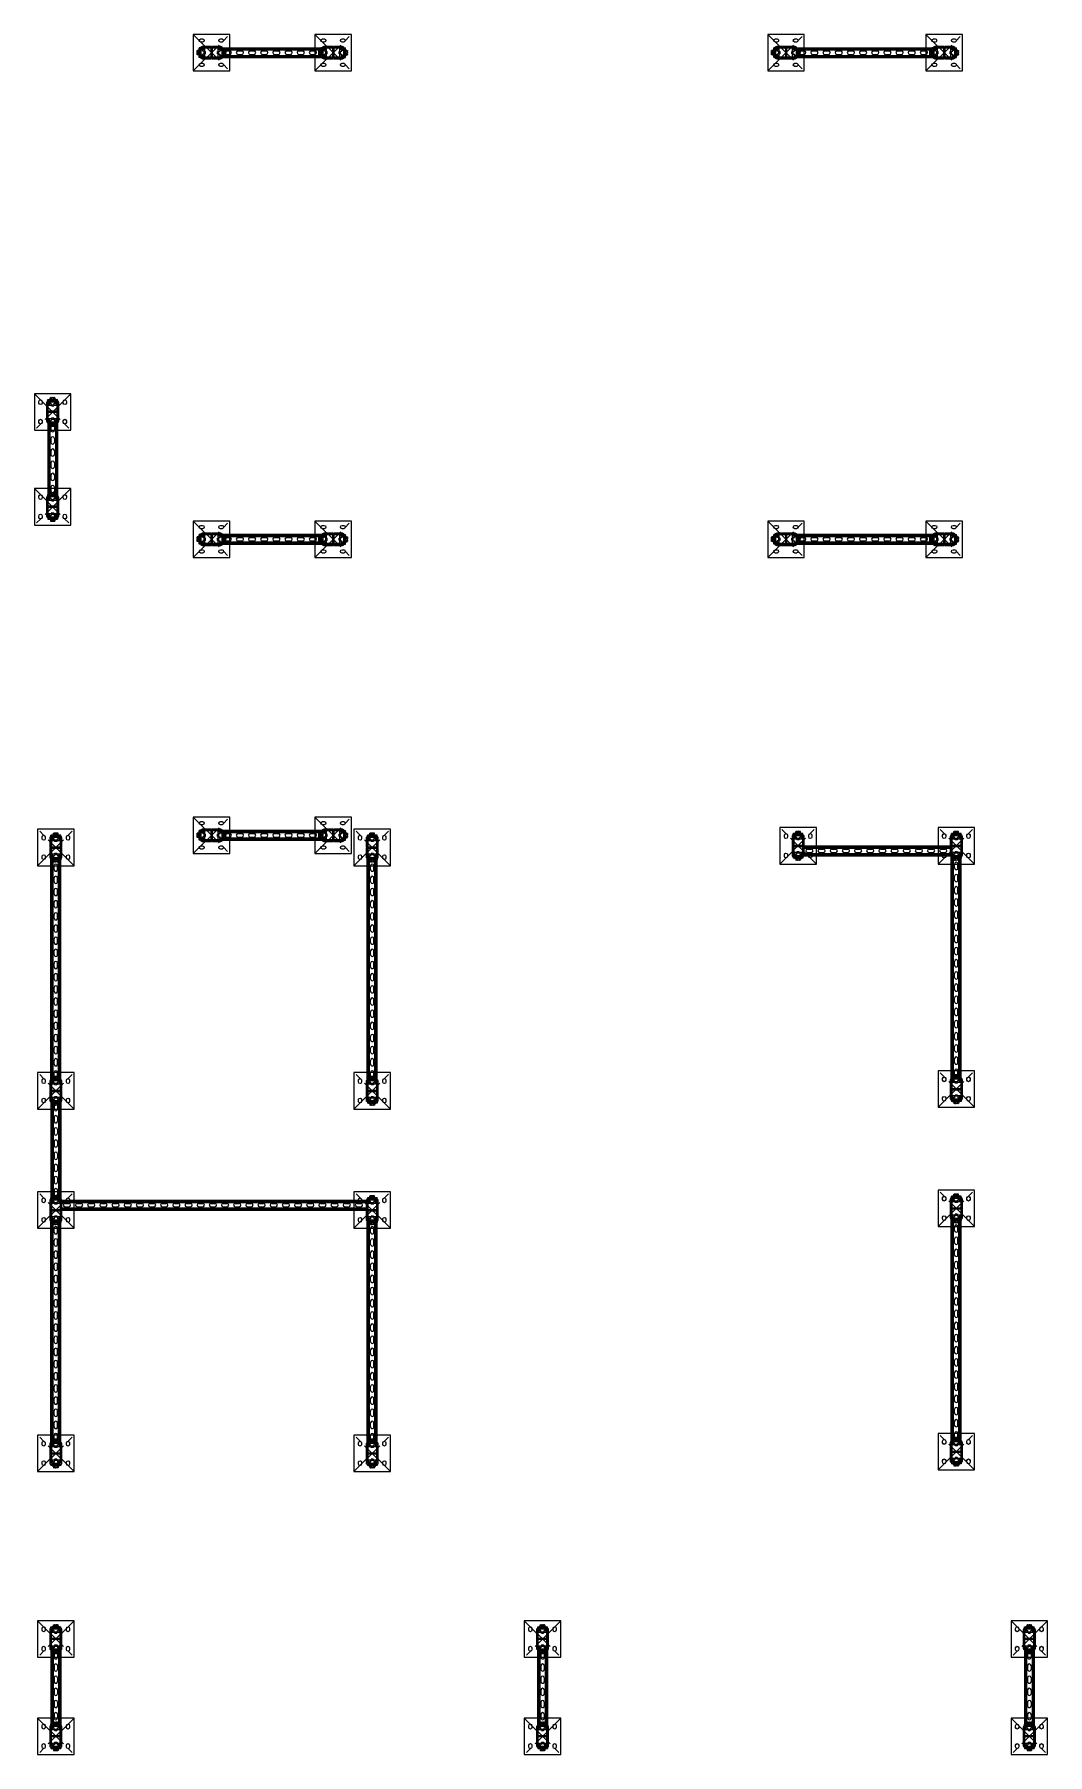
# Model space of a CAD drawing. Header units: millimetres. Extents: x 61566 to 504600, y -69328 to 118800.
# Drawn here: x 391812 to 395975, y 71905 to 78975 of the extents above; entities that cross this region are included whole.
import ezdxf

# ---------------------------------------------------------------- set-up
doc = ezdxf.new("R2010")
doc.units = ezdxf.units.MM
doc.header["$LTSCALE"] = 200
doc.linetypes.add('CENTER2', pattern=[1.125, 0.75, -0.125, 0.125, -0.125])
doc.linetypes.add('phl_thick', pattern=[0])
doc.layers.add('@@P3_P4 환상망 SUPPORT', color=4, linetype='Continuous')

# ---------------------------------------------------------------- blocks, each defined once
blk = doc.blocks.new('A$Cd080613a')
at = {"layer": '@@P3_P4 환상망 SUPPORT', "color": 2, "linetype": 'phl_thick'}
for p, q in [((-20, 4.434), (-18.540497, 4.434)), ((-20, 1.034), (-20, 4.434)), ((-20, 1.034), (-18.540497, 1.034)), ((-18.540497, 4.434), (-11.18034, 4.434)), ((-18.540497, 1.034), (-18.540497, 4.434)), ((-18.540497, 1.034), (-11.18034, 1.034)), ((-13.5, 0), (-13.5, 1.034)), ((-13.5, 0), (-8, 0)), ((-11.18034, 4.434), (-10.999621, 4.526016)), ((-11.18034, 1.034), (-11.18034, 4.434)), ((-11.18034, 1.034), (-8.008727, 1.034)), ((-10.999621, 4.526016), (-10.817799, 4.607405)), ((-10.817799, 4.607405), (-10.635521, 4.678167)), ((-10.635521, 4.678167), (-10.453605, 4.738253)), ((-10.5, -10.466), (-10.5, 0)), ((-10.453605, 4.738253), (-10.273729, 4.787376)), ((-10.309559, 6.434007), (10.309559, 6.434007)), ((-10.273729, 4.787376), (-10.096742, 4.825514)), ((-10.096742, 4.825514), (-9.923378, 4.852767)), ((-9.923378, 4.852767), (-9.754732, 4.869109)), ((-9.754732, 4.869109), (-9.592018, 4.874416)), ((-9.43597, 4.869011), (-9.592018, 4.874416)), ((-9.45, 12.285517), (-8.5, 12.834)), ((-9.45, 12.285517), (-9.425949, 12.285517)), ((-9.45, 6.434), (-9.45, 12.285517)), ((-9.286802, 4.852541), (-9.43597, 4.869011)), ((-9.425949, 12.285517), (-9.225178, 12.382765)), ((-9.425949, 6.434), (-9.425949, 12.285517)), ((-9.14507, 4.825103), (-9.286802, 4.852541)), ((-9.225178, 12.382765), (-9.028632, 12.46982)), ((-9.011345, 4.786714), (-9.14507, 4.825103)), ((-9.028632, 12.46982), (-8.835734, 12.547031)), ((-8.886751, 4.737605), (-9.011345, 4.786714)), ((-8.771402, 4.677806), (-8.886751, 4.737605)), ((-8.835734, 12.547031), (-8.645934, 12.614685)), ((-8.66519, 4.60729), (-8.771402, 4.677806)), ((-8.568009, 4.52603), (-8.66519, 4.60729)), ((-8.645934, 12.614685), (-8.458704, 12.673015)), ((-8.479752, 4.434), (-8.568009, 4.52603)), ((-8.5, 12.834), (8.5, 12.834)), ((-8.383024, 4.342905), (-8.479752, 4.434)), ((-8.479752, 4.434), (8.479752, 4.434)), ((-8.458704, 12.673015), (-8.273532, 12.722205)), ((-8.298335, 4.244727), (-8.383024, 4.342905)), ((-8.225616, 4.140826), (-8.298335, 4.244727)), ((-8.273532, 12.722205), (-8.089918, 12.762387)), ((-8.164452, 4.032743), (-8.225616, 4.140826)), ((-8.114311, 3.921798), (-8.164452, 4.032743)), ((-8.073442, 3.805669), (-8.114311, 3.921798)), ((-8.089918, 12.762387), (-7.907369, 12.793645)), ((-8.041426, 3.683749), (-8.073442, 3.805669)), ((-8.018427, 3.556566), (-8.041426, 3.683749)), ((-8.004602, 3.42465), (-8.018427, 3.556566)), ((-8.006255, 0.977988), (-8.008727, 1.034)), ((-8.004136, 0.924002), (-8.006255, 0.977988)), ((-8.000031, 3.288557), (-8.004602, 3.42465)), ((-8.002394, 0.872075), (-8.004136, 0.924002)), ((-8.001102, 0.822352), (-8.002394, 0.872075)), ((-8.000288, 0.774408), (-8.001102, 0.822352)), ((-8, 0.727727), (-8.000288, 0.774408)), ((-8, -0.157176), (-8, 3.288561)), ((-7.997347, 2.169936), (-8, 2.238707)), ((-7.989459, 2.102767), (-7.997347, 2.169936)), ((-7.976272, 2.037446), (-7.989459, 2.102767)), ((-7.957771, 1.974207), (-7.976272, 2.037446)), ((-7.934047, 1.913249), (-7.957771, 1.974207)), ((-7.905217, 1.854768), (-7.934047, 1.913249)), ((-7.907369, 12.793645), (-7.725397, 12.816016)), ((-7.871396, 1.798956), (-7.905217, 1.854768)), ((-7.832213, 1.745381), (-7.871396, 1.798956)), ((-7.78686, 1.693336), (-7.832213, 1.745381)), ((-7.735268, 1.643293), (-7.78686, 1.693336)), ((-7.677382, 1.595741), (-7.735268, 1.643293)), ((-7.725397, 12.816016), (-7.543511, 12.829488)), ((-7.613221, 1.551128), (-7.677382, 1.595741)), ((-7.54299, 1.509804), (-7.613221, 1.551128)), ((-7.543511, 12.829488), (-7.361216, 12.834)), ((-7.466933, 1.472099), (-7.54299, 1.509804)), ((-7.385253, 1.438355), (-7.466933, 1.472099)), ((-7.298238, 1.408783), (-7.385253, 1.438355)), ((-7.17892, 12.829488), (-7.361216, 12.834)), ((-7.206336, 1.383563), (-7.298238, 1.408783)), ((-7.110023, 1.362871), (-7.206336, 1.383563)), ((-6.997035, 12.816016), (-7.17892, 12.829488)), ((-7.009788, 1.34687), (-7.110023, 1.362871)), ((-6.90625, 1.335597), (-7.009788, 1.34687)), ((-6.815063, 12.793645), (-6.997035, 12.816016)), ((-6.800099, 1.329011), (-6.90625, 1.335597)), ((-6.632514, 12.762387), (-6.815063, 12.793645)), ((-6.691977, 1.327135), (-6.800099, 1.329011)), ((-6.691977, 1.327135), (-6.581325, 1.329907)), ((-6.4489, 12.722205), (-6.632514, 12.762387)), ((-6.581325, 1.329907), (-6.467915, 1.337363)), ((-6.467915, 1.337363), (-6.352408, 1.349526)), ((-6.263728, 12.673015), (-6.4489, 12.722205)), ((-6.352408, 1.349526), (-6.235472, 1.366419)), ((-6.076497, 12.614685), (-6.263728, 12.673015)), ((-6.235472, 1.366419), (-6.117777, 1.387979)), ((-6.117777, 1.387979), (-6, 1.414014)), ((-5.886698, 12.547031), (-6.076497, 12.614685)), ((-6, 1.414014), (-5.30323, 1.57262)), ((-6, -1.216), (-6, 1.414014)), ((-5.6938, 12.46982), (-5.886698, 12.547031)), ((-5.497254, 12.382765), (-5.6938, 12.46982)), ((-5.296482, 12.285517), (-5.497254, 12.382765)), ((-5.30323, 1.57262), (-4.617331, 1.711087)), ((-5.296482, 12.285517), (-4.129467, 12.285517)), ((-5.296482, 6.434), (-5.296482, 12.285517)), ((-4.617331, 1.711087), (-3.940787, 1.829986)), ((-4.129467, 12.285517), (-3.727924, 12.382765)), ((-4.129467, 6.434), (-4.129467, 12.285517)), ((-3.940787, 1.829986), (-3.272149, 1.929801)), ((-3.727924, 12.382765), (-3.334832, 12.46982)), ((-3.334832, 12.46982), (-2.949037, 12.547031)), ((-3.272149, 1.929801), (-2.610019, 2.010935)), ((-2.949037, 12.547031), (-2.569437, 12.614685)), ((-2.610019, 2.010935), (-1.953047, 2.07371)), ((-2.569437, 12.614685), (-2.194977, 12.673015)), ((-2.194977, 12.673015), (-1.824632, 12.722205)), ((-1.953047, 2.07371), (-1.299912, 2.118373)), ((-1.824632, 12.722205), (-1.457404, 12.762387)), ((-1.457404, 12.762387), (-1.092307, 12.793645)), ((-1.299912, 2.118373), (-0.649322, 2.145102)), ((-1.092307, 12.793645), (-0.728363, 12.816016)), ((-0.728363, 12.816016), (-0.364591, 12.829488)), ((-0.649322, 2.145102), (0, 2.154)), ((-0.364591, 12.829488), (0, 12.834)), ((0.364591, 12.829488), (0, 12.834)), ((0.649322, 2.145102), (0, 2.154)), ((0.728363, 12.816016), (0.364591, 12.829488)), ((1.299912, 2.118373), (0.649322, 2.145102)), ((1.092307, 12.793645), (0.728363, 12.816016)), ((1.457404, 12.762387), (1.092307, 12.793645)), ((1.953047, 2.07371), (1.299912, 2.118373)), ((1.824632, 12.722205), (1.457404, 12.762387)), ((2.194977, 12.673015), (1.824632, 12.722205)), ((2.610019, 2.010935), (1.953047, 2.07371)), ((2.569437, 12.614685), (2.194977, 12.673015)), ((2.949037, 12.547031), (2.569437, 12.614685)), ((3.272149, 1.929801), (2.610019, 2.010935)), ((3.334832, 12.46982), (2.949037, 12.547031)), ((3.940787, 1.829986), (3.272149, 1.929801)), ((3.727924, 12.382765), (3.334832, 12.46982)), ((4.129467, 12.285517), (3.727924, 12.382765)), ((4.617331, 1.711087), (3.940787, 1.829986)), ((4.129467, 12.285517), (5.296482, 12.285517)), ((4.129467, 6.434), (4.129467, 12.285517)), ((5.30323, 1.57262), (4.617331, 1.711087)), ((5.296482, 12.285517), (5.517089, 12.391922)), ((5.296482, 6.434), (5.296482, 12.285517)), ((6, 1.414014), (5.30323, 1.57262)), ((5.517089, 12.391922), (5.732653, 12.48604)), ((5.732653, 12.48604), (5.943938, 12.568319)), ((5.943938, 12.568319), (6.151669, 12.639125)), ((6.117777, 1.387979), (6, 1.414014)), ((6, -1.216), (6, 1.414014)), ((6.235472, 1.366419), (6.117777, 1.387979)), ((6.151669, 12.639125), (6.356539, 12.698744)), ((6.352408, 1.349526), (6.235472, 1.366419)), ((6.467915, 1.337363), (6.352408, 1.349526)), ((6.356539, 12.698744), (6.559224, 12.747389)), ((6.581325, 1.329907), (6.467915, 1.337363)), ((6.559224, 12.747389), (6.760381, 12.785202)), ((6.691977, 1.327135), (6.581325, 1.329907)), ((6.691977, 1.327135), (6.800099, 1.329011)), ((6.760381, 12.785202), (6.960663, 12.812253)), ((6.800099, 1.329011), (6.90625, 1.335597)), ((6.90625, 1.335597), (7.009788, 1.34687)), ((6.960663, 12.812253), (7.160721, 12.828542)), ((7.009788, 1.34687), (7.110023, 1.362871)), ((7.110023, 1.362871), (7.206336, 1.383563)), ((7.160721, 12.828542), (7.361216, 12.834)), ((7.206336, 1.383563), (7.298238, 1.408783)), ((7.298238, 1.408783), (7.385253, 1.438355)), ((7.583949, 12.827266), (7.361216, 12.834)), ((7.385253, 1.438355), (7.466933, 1.472099)), ((7.466933, 1.472099), (7.54299, 1.509804)), ((7.54299, 1.509804), (7.613221, 1.551128)), ((7.806234, 12.80717), (7.583949, 12.827266)), ((7.613221, 1.551128), (7.677382, 1.595741)), ((7.677382, 1.595741), (7.735268, 1.643293)), ((7.735268, 1.643293), (7.78686, 1.693336)), ((7.78686, 1.693336), (7.832213, 1.745381)), ((8.028974, 12.773795), (7.806234, 12.80717)), ((7.832213, 1.745381), (7.871395, 1.798957)), ((7.871395, 1.798957), (7.905217, 1.854768)), ((7.905217, 1.854768), (7.934047, 1.913249)), ((7.934047, 1.913249), (7.957771, 1.974207)), ((7.957771, 1.974207), (7.976272, 2.037446)), ((7.976272, 2.037446), (7.989459, 2.102767)), ((7.989459, 2.102767), (7.997347, 2.169936)), ((7.997347, 2.169936), (8, 2.238707)), ((8, 3.288561), (8.004602, 3.42465)), ((8, -0.157176), (8, 3.288561)), ((8, 0.727727), (8.000288, 0.774408)), ((8, 0), (13.5, 0)), ((8.000288, 0.774408), (8.001102, 0.822352)), ((8.001102, 0.822352), (8.002394, 0.872075)), ((8.002394, 0.872075), (8.004128, 0.923982)), ((8.004128, 0.923982), (8.006255, 0.977988)), ((8.004602, 3.42465), (8.018427, 3.556566)), ((8.006255, 0.977988), (8.008727, 1.034)), ((8.008727, 1.034), (20, 1.034)), ((8.018427, 3.556566), (8.041426, 3.683749)), ((8.253062, 12.727113), (8.028974, 12.773795)), ((8.041426, 3.683749), (8.073442, 3.805669)), ((8.073442, 3.805669), (8.114311, 3.921798)), ((8.114311, 3.921798), (8.164452, 4.032743)), ((8.164452, 4.032743), (8.225616, 4.140826)), ((8.225616, 4.140826), (8.298335, 4.244727)), ((8.479397, 12.666988), (8.253062, 12.727113)), ((8.298335, 4.244727), (8.383024, 4.342905)), ((8.383024, 4.342905), (8.4798, 4.433966)), ((8.70889, 12.593179), (8.479397, 12.666988)), ((8.479752, 4.434), (8.567993, 4.526015)), ((9.45, 12.285517), (8.5, 12.834)), ((8.567993, 4.526015), (8.665364, 4.607404)), ((8.665364, 4.607404), (8.772082, 4.678167)), ((8.942483, 12.505333), (8.70889, 12.593179)), ((8.772082, 4.678167), (8.888251, 4.738253)), ((8.888251, 4.738253), (9.013275, 4.787375)), ((9.181157, 12.402978), (8.942483, 12.505333)), ((9.013275, 4.787375), (9.146859, 4.825513)), ((9.146859, 4.825513), (9.288848, 4.852767)), ((9.425949, 12.285517), (9.181157, 12.402978)), ((9.288848, 4.852767), (9.438622, 4.869109)), ((9.425949, 12.285517), (9.45, 12.285517)), ((9.425949, 6.434), (9.425949, 12.285517)), ((9.438622, 4.869109), (9.595039, 4.874416)), ((9.45, 6.434), (9.45, 12.285517)), ((9.757758, 4.869011), (9.595039, 4.874416)), ((9.925931, 4.852541), (9.757758, 4.869011)), ((10.099052, 4.825103), (9.925931, 4.852541)), ((10.276366, 4.786714), (10.099052, 4.825103)), ((10.45592, 4.737606), (10.276366, 4.786714)), ((10.63676, 4.677807), (10.45592, 4.737606)), ((10.5, -10.466), (10.5, 0)), ((10.81822, 4.607291), (10.63676, 4.677807)), ((10.999636, 4.526031), (10.81822, 4.607291)), ((11.18034, 4.434), (10.999636, 4.526031)), ((11.18034, 4.434), (18.540497, 4.434)), ((11.18034, 1.034), (11.18034, 4.434)), ((13.5, 0), (13.5, 1.034)), ((18.540497, 4.434), (20, 4.434)), ((18.540497, 1.034), (18.540497, 4.434)), ((20, 1.034), (20, 4.434)), ((-17.5, -10.466), (-6.800735, -10.466)), ((-17.5, -18.466001), (-17.5, -10.466)), ((-17.5, -18.466001), (17.5, -18.466001)), ((-6.800735, -16.249999), (-6.800735, -10.466)), ((-6.800735, -16.249999), (6.800735, -16.249999)), ((-6, -1.216), (6, -1.216)), ((-5, -20.63), (-5, -18.466001)), ((-4.064, -21.565999), (-5, -20.63)), ((-5, -20.63), (5, -20.63)), ((-4.064, -21.565999), (4.064, -21.565999)), ((4.064, -21.565999), (5, -20.63)), ((5, -20.63), (5, -18.466001)), ((6.800735, -10.466), (17.5, -10.466)), ((6.800735, -16.249999), (6.800735, -10.466)), ((14.5, -18.466001), (14.5, -10.466)), ((17.5, -18.466001), (17.5, -10.466))]:
    blk.add_line(p, q, dxfattribs=at)
for centre, start, end in [((-10.309559, -0.066037), 90.0000006357, 136.1868593859), ((10.309559, -0.066037), 43.8131406141, 89.9999993643)]:
    blk.add_arc(centre, 6.500044, start, end, dxfattribs=at)
for centre, start_param, end_param in [((-6, -0.157176), 3.1415926536, 4.7123889763), ((6, -0.157176), 4.7123889844, 6.2831853072)]:
    blk.add_ellipse(centre, major_axis=(2, 0), ratio=0.529412, start_param=start_param, end_param=end_param, dxfattribs=at)
blk = doc.blocks.new('A$Cbd301f87')
at = {"layer": '@@P3_P4 환상망 SUPPORT', "color": 5, "linetype": 'Continuous', "lineweight": 0, "extrusion": (2.22045e-16, 1, -2.22045e-16)}
for p, q in [((-75, 129), (75, 129)), ((-75, -21), (-75, 129)), ((-56.5, 97.5), (-56.5, 90.5)), ((-43.5, 90.5), (-43.5, 97.5)), ((-25, 55), (-25, 92)), ((-21, 92), (-21, 55)), ((-17, 100), (17, 100)), ((17, 96), (-17, 96)), ((21, 55), (21, 92)), ((25, 92), (25, 55)), ((43.5, 97.5), (43.5, 90.5)), ((56.5, 90.5), (56.5, 97.5)), ((75, 129), (75, -21)), ((-56.5, 17.5), (-56.5, 10.5)), ((-43.5, 10.5), (-43.5, 17.5)), ((-21, 55), (-25, 55)), ((-25, 16), (-25, 53)), ((-25, 53), (-21, 53)), ((-21, 53), (-21, 16)), ((-17, 12), (17, 12)), ((17, 8), (-17, 8)), ((25, 55), (21, 55)), ((21, 16), (21, 53)), ((21, 53), (25, 53)), ((25, 53), (25, 16)), ((43.5, 17.5), (43.5, 10.5)), ((56.5, 10.5), (56.5, 17.5)), ((75, -21), (-75, -21))]:
    blk.add_line(p, q, dxfattribs=at)
at = {"layer": '@@P3_P4 환상망 SUPPORT', "color": 10, "linetype": 'CENTER2', "lineweight": 0, "extrusion": (2.22045e-16, 1, -2.22045e-16)}
for p, q in [((-75, 129), (75, -21)), ((75, 129), (-75, -21))]:
    blk.add_line(p, q, dxfattribs=at)
at = {"layer": '@@P3_P4 환상망 SUPPORT', "color": 5, "linetype": 'Continuous', "lineweight": 0}
blk.add_circle((15, 90), 4, dxfattribs=at)
at = {"layer": '@@P3_P4 환상망 SUPPORT', "color": 5, "linetype": 'Continuous', "lineweight": 0, "extrusion": (-4.93038e-32, -2.22045e-16, -1)}
blk.add_circle((15, 18), 4, dxfattribs=at)
at = {"layer": '@@P3_P4 환상망 SUPPORT', "color": 5, "linetype": 'Continuous', "lineweight": 0}
for centre, radius, start, end in [((-50, 97.5), 6.5, 0, 180), ((-50, 90.5), 6.5, 180, 0), ((-17, 92), 4, 90, 180), ((17, 92), 4, 0, 90), ((50, 97.5), 6.5, 0, 180), ((50, 90.5), 6.5, 180, 0), ((-50, 17.5), 6.5, 0, 180), ((-50, 10.5), 6.5, 180, 0), ((-17, 16), 4, 180, 270), ((17, 16), 4, 270, 0), ((50, 17.5), 6.5, 0, 180), ((50, 10.5), 6.5, 180, 0)]:
    blk.add_arc(centre, radius, start, end, dxfattribs=at)
at = {"layer": '@@P3_P4 환상망 SUPPORT', "color": 5, "linetype": 'Continuous', "lineweight": 0, "extrusion": (-4.93038e-32, -2.22045e-16, -1)}
for centre, start, end in [((17, 92), 0, 90), ((-17, 92), 90, 180), ((17, 16), 270, 0), ((-17, 16), 180, 270)]:
    blk.add_arc(centre, 8, start, end, dxfattribs=at)
at = {"layer": '@@P3_P4 환상망 SUPPORT', "color": 2, "linetype": 'Continuous', "xscale": -1}
blk.add_blockref('A$Cd080613a', (0, 100), dxfattribs=at)
at = {"layer": '@@P3_P4 환상망 SUPPORT', "color": 2, "linetype": 'Continuous', "rotation": 180}
blk.add_blockref('A$Cd080613a', (0, 8), dxfattribs=at)
blk = doc.blocks.new('A$C5ad7675c')
at = {"layer": '@@P3_P4 환상망 SUPPORT', "linetype": 'phl_thick'}
for p, q in [((-20.5, 31.329156), (-20.5, 36.1)), ((-20.5, 4.099998), (-20.5, 29.670844)), ((-18, 4.099998), (-18, 36.1)), ((-16.4, 2.5), (16.4, 2.5)), ((-15.6, 41), (-15.1, 41)), ((-15.6, 38.5), (-15.1, 38.5)), ((-13.5, 33.5), (-13.5, 36.9)), ((-13.5, 33.5), (-11, 33.5)), ((-11, 33.5), (-11, 36.9)), ((11, 33.5), (11, 36.9)), ((11, 33.5), (13.5, 33.5)), ((13.5, 33.5), (13.5, 36.9)), ((15.1, 41), (15.6, 41)), ((15.1, 38.5), (15.6, 38.5)), ((18, 4.099998), (18, 36.1)), ((20.5, 31.329156), (20.5, 36.1)), ((20.5, 4.099998), (20.5, 29.670844)), ((-20.5, -29.670845), (-20.5, -4.099998)), ((-20.5, -36.099998), (-20.5, -31.329155)), ((-18, -36.099998), (-18, -4.099998)), ((-16.4, -2.5), (16.4, -2.5)), ((-15.6, -38.5), (-15.1, -38.5)), ((-15.6, -41), (-15.1, -41)), ((-13.5, -33.5), (-11, -33.5)), ((-13.5, -36.900002), (-13.5, -33.5)), ((-11, -36.900002), (-11, -33.5)), ((11, -33.5), (13.5, -33.5)), ((11, -36.900002), (11, -33.5)), ((13.5, -36.900002), (13.5, -33.5)), ((15.1, -38.5), (15.6, -38.5)), ((15.1, -41), (15.6, -41)), ((18, -36.099998), (18, -4.099998)), ((20.5, -29.670845), (20.5, -4.099998)), ((20.5, -36.099998), (20.5, -31.329155))]:
    blk.add_line(p, q, dxfattribs=at)
for centre, radius, start, end in [((-19.25, 31.329156), 1.250001, 180, 213.5573073642), ((-15.6, 36.1), 4.9, 89.9999999125, 180), ((-19.25, 29.670844), 1.25, 146.4426896568, 180), ((-16.4, 4.1), 4.1, 180, 270.0000051939), ((-16.4, -4.1), 4.1, 89.9999948061, 180), ((-20.5, 30.5), 0.25, 326.4426865497, 33.5573134503), ((-15.6, 36.1), 2.4, 90.0000095032, 180), ((-16.4, 4.1), 1.6, 180, 270.0000136712), ((-15.1, 36.9), 4.1, 0, 89.9999998633), ((-15.1, 36.9), 1.6, 0, 90.0000136712), ((15.1, 36.9), 4.1, 90.0000001372, 180), ((15.1, 36.9), 1.6, 89.9999863288, 180), ((15.6, 36.1), 4.9, 0, 90.0000000871), ((15.6, 36.1), 2.4, 0, 89.9999904968), ((16.4, 4.1), 1.6, 269.9999863288, 0), ((16.4, 4.1), 4.1, 269.9999948061, 0), ((16.4, -4.1), 4.1, 0, 90.0000051939), ((20.5, 30.5), 0.25, 146.4426865497, 213.5573134503), ((19.25, 31.329156), 1.25, 326.4426896568, 0), ((19.25, 29.670844), 1.250001, 0, 33.5573073642), ((-19.25, -29.670844), 1.250001, 180.0000580064, 213.5573802197), ((-19.25, -31.329156), 1.25, 146.4426168014, 180), ((-15.6, -36.1), 4.9, 180, 269.9999956273), ((-20.5, -30.5), 0.25, 326.443050827, 33.556949173), ((-16.4, -4.1), 1.6, 89.9999863288, 180), ((-15.6, -36.1), 2.4, 180, 269.9999904968), ((-15.1, -36.9), 1.6, 269.9999863288, 0), ((-15.1, -36.9), 4.1, 269.9999948061, 0), ((15.1, -36.9), 4.1, 180, 270.0000051939), ((15.1, -36.9), 1.6, 180, 270.0000136712), ((15.6, -36.1), 2.4, 270.0000095032, 0), ((15.6, -36.1), 4.9, 270.0000043727, 0), ((16.4, -4.1), 1.6, 0, 90.0000136712), ((20.5, -30.5), 0.25, 146.443050827, 213.556949173), ((19.25, -29.670844), 1.25, 326.4426168014, 0), ((19.25, -31.329156), 1.250001, 0.0000580064, 33.5573802197)]:
    blk.add_arc(centre, radius, start, end, dxfattribs=at)
blk = doc.blocks.new('*U3921')
at = {"layer": '@@P3_P4 환상망 SUPPORT', "linetype": 'phl_thick'}
for p, q in [((-20.5, 0), (-20.5, 316)), ((-15.6, 0), (-15.6, 316)), ((-15.1, 0), (-15.1, 316)), ((-11, 0), (-11, 316)), ((-7, 267), (-7, 283)), ((7, 267), (7, 283)), ((11, 0), (11, 316)), ((15.1, 0), (15.1, 316)), ((15.6, 0), (15.6, 316)), ((20.5, 0), (20.5, 316)), ((-7, 217), (-7, 233)), ((7, 217), (7, 233)), ((-7, 167), (-7, 183)), ((7, 167), (7, 183)), ((-7, 117), (-7, 133)), ((-7, 67), (-7, 83)), ((7, 117), (7, 133)), ((7, 67), (7, 83)), ((-7, 17), (-7, 33)), ((7, 17), (7, 33))]:
    blk.add_line(p, q, dxfattribs=at)
at = {"layer": '@@P3_P4 환상망 SUPPORT', "linetype": 'Continuous'}
for p, q in [((-20.5, 316), (20.5, 316)), ((-20.5, 0), (20.5, 0))]:
    blk.add_line(p, q, dxfattribs=at)
at = {"layer": '@@P3_P4 환상망 SUPPORT', "linetype": 'phl_thick'}
for centre, start, end in [((0, 283.000037), 0.0003062585, 180.0003062585), ((0, 266.999963), 180.0003062585, 0.0003062585), ((0, 233.000037), 0.0003062585, 180.0003062585), ((0, 216.999963), 180.0003062585, 0.0003062585), ((0, 183.000037), 0.0003062585, 180.0003062585), ((0, 166.999963), 180.0003062585, 0.0003062585), ((0, 133.000037), 0.0003062585, 180.0003062585), ((0, 116.999963), 180.0003062585, 0.0003062585), ((0, 83.000037), 0.0003062585, 180.0003062585), ((0, 66.999963), 180.0003062585, 0.0003062585), ((0, 33.000037), 0.0003062585, 180.0003062585), ((0, 16.999963), 180.0003062585, 0.0003062585)]:
    blk.add_arc(centre, 7, start, end, dxfattribs=at)
blk = doc.blocks.new('*U3942')
at = {"layer": '@@P3_P4 환상망 SUPPORT', "linetype": 'phl_thick'}
for p, q in [((-20.5, 0), (-20.5, 916)), ((-15.6, 0), (-15.6, 916)), ((-15.1, 0), (-15.1, 916)), ((-11, 0), (-11, 916)), ((-7, 867), (-7, 883)), ((7, 867), (7, 883)), ((11, 0), (11, 916)), ((15.1, 0), (15.1, 916)), ((15.6, 0), (15.6, 916)), ((20.5, 0), (20.5, 916)), ((-7, 817), (-7, 833)), ((-7, 767), (-7, 783)), ((7, 817), (7, 833)), ((7, 767), (7, 783)), ((-7, 717), (-7, 733)), ((7, 717), (7, 733)), ((-7, 667), (-7, 683)), ((7, 667), (7, 683)), ((-7, 617), (-7, 633)), ((-7, 567), (-7, 583)), ((7, 617), (7, 633)), ((7, 567), (7, 583)), ((-7, 517), (-7, 533)), ((7, 517), (7, 533)), ((-7, 467), (-7, 483)), ((-7, 417), (-7, 433)), ((7, 467), (7, 483)), ((7, 417), (7, 433)), ((-7, 367), (-7, 383)), ((7, 367), (7, 383)), ((-7, 317), (-7, 333)), ((-7, 267), (-7, 283)), ((7, 317), (7, 333)), ((7, 267), (7, 283)), ((-7, 217), (-7, 233)), ((7, 217), (7, 233)), ((-7, 167), (-7, 183)), ((7, 167), (7, 183)), ((-7, 117), (-7, 133)), ((-7, 67), (-7, 83)), ((7, 117), (7, 133)), ((7, 67), (7, 83)), ((-7, 17), (-7, 33)), ((7, 17), (7, 33))]:
    blk.add_line(p, q, dxfattribs=at)
at = {"layer": '@@P3_P4 환상망 SUPPORT', "linetype": 'Continuous'}
for p, q in [((-20.5, 916), (20.5, 916)), ((-20.5, 0), (20.5, 0))]:
    blk.add_line(p, q, dxfattribs=at)
at = {"layer": '@@P3_P4 환상망 SUPPORT', "linetype": 'phl_thick'}
for centre, start, end in [((0, 883.000037), 0.0003062585, 180.0003062585), ((0, 866.999963), 180.0003062585, 0.0003062585), ((0, 833.000037), 0.0003062585, 180.0003062585), ((0, 816.999963), 180.0003062585, 0.0003062585), ((0, 783.000037), 0.0003062585, 180.0003062585), ((0, 766.999963), 180.0003062585, 0.0003062585), ((0, 733.000037), 0.0003062585, 180.0003062585), ((0, 716.999963), 180.0003062585, 0.0003062585), ((0, 683.000037), 0.0003062585, 180.0003062585), ((0, 666.999963), 180.0003062585, 0.0003062585), ((0, 633.000037), 0.0003062585, 180.0003062585), ((0, 616.999963), 180.0003062585, 0.0003062585), ((0, 583.000037), 0.0003062585, 180.0003062585), ((0, 566.999963), 180.0003062585, 0.0003062585), ((0, 533.000037), 0.0003062585, 180.0003062585), ((0, 516.999963), 180.0003062585, 0.0003062585), ((0, 483.000037), 0.0003062585, 180.0003062585), ((0, 466.999963), 180.0003062585, 0.0003062585), ((0, 433.000037), 0.0003062585, 180.0003062585), ((0, 416.999963), 180.0003062585, 0.0003062585), ((0, 383.000037), 0.0003062585, 180.0003062585), ((0, 366.999963), 180.0003062585, 0.0003062585), ((0, 333.000037), 0.0003062585, 180.0003062585), ((0, 316.999963), 180.0003062585, 0.0003062585), ((0, 283.000037), 0.0003062585, 180.0003062585), ((0, 266.999963), 180.0003062585, 0.0003062585), ((0, 233.000037), 0.0003062585, 180.0003062585), ((0, 216.999963), 180.0003062585, 0.0003062585), ((0, 183.000037), 0.0003062585, 180.0003062585), ((0, 166.999963), 180.0003062585, 0.0003062585), ((0, 133.000037), 0.0003062585, 180.0003062585), ((0, 116.999963), 180.0003062585, 0.0003062585), ((0, 83.000037), 0.0003062585, 180.0003062585), ((0, 66.999963), 180.0003062585, 0.0003062585), ((0, 33.000037), 0.0003062585, 180.0003062585), ((0, 16.999963), 180.0003062585, 0.0003062585)]:
    blk.add_arc(centre, 7, start, end, dxfattribs=at)
blk = doc.blocks.new('*U3943')
at = {"layer": '@@P3_P4 환상망 SUPPORT', "linetype": 'phl_thick'}
for p, q in [((-20.5, 0), (-20.5, 607.7)), ((-15.6, 0), (-15.6, 607.7)), ((-15.1, 0), (-15.1, 607.7)), ((-11, 0), (-11, 607.7)), ((-7, 567), (-7, 583)), ((7, 567), (7, 583)), ((11, 0), (11, 607.7)), ((15.1, 0), (15.1, 607.7)), ((15.6, 0), (15.6, 607.7)), ((20.5, 0), (20.5, 607.7)), ((-7, 517), (-7, 533)), ((7, 517), (7, 533)), ((-7, 467), (-7, 483)), ((-7, 417), (-7, 433)), ((7, 467), (7, 483)), ((7, 417), (7, 433)), ((-7, 367), (-7, 383)), ((7, 367), (7, 383)), ((-7, 317), (-7, 333)), ((-7, 267), (-7, 283)), ((7, 317), (7, 333)), ((7, 267), (7, 283)), ((-7, 217), (-7, 233)), ((7, 217), (7, 233)), ((-7, 167), (-7, 183)), ((7, 167), (7, 183)), ((-7, 117), (-7, 133)), ((-7, 67), (-7, 83)), ((7, 117), (7, 133)), ((7, 67), (7, 83)), ((-7, 17), (-7, 33)), ((7, 17), (7, 33))]:
    blk.add_line(p, q, dxfattribs=at)
at = {"layer": '@@P3_P4 환상망 SUPPORT', "linetype": 'Continuous'}
for p, q in [((-20.5, 607.7), (20.5, 607.7)), ((-20.5, 0), (20.5, 0))]:
    blk.add_line(p, q, dxfattribs=at)
at = {"layer": '@@P3_P4 환상망 SUPPORT', "linetype": 'phl_thick'}
for centre, start, end in [((0, 583), 0.00031, 180.00031), ((0, 567), 180.00031, 0.00031), ((0, 533), 0.00031, 180.00031), ((0, 517), 180.00031, 0.00031), ((0, 483), 0.00031, 180.00031), ((0, 467), 180.00031, 0.00031), ((0, 433), 0.00031, 180.00031), ((0, 417), 180.00031, 0.00031), ((0, 383), 0.00031, 180.00031), ((0, 367), 180.00031, 0.00031), ((0, 333), 0.00031, 180.00031), ((0, 317), 180.00031, 0.00031), ((0, 283), 0.00031, 180.00031), ((0, 267), 180.00031, 0.00031), ((0, 233), 0.00031, 180.00031), ((0, 217), 180.00031, 0.00031), ((0, 183), 0.00031, 180.00031), ((0, 167), 180.00031, 0.00031), ((0, 133), 0.00031, 180.00031), ((0, 117), 180.00031, 0.00031), ((0, 83), 0.00031, 180.00031), ((0, 67), 180.00031, 0.00031), ((0, 33), 0.00031, 180.00031), ((0, 17), 180.00031, 0.00031)]:
    blk.add_arc(centre, 7, start, end, dxfattribs=at)
blk = doc.blocks.new('*U3946')
at = {"layer": '@@P3_P4 환상망 SUPPORT', "linetype": 'phl_thick'}
for p, q in [((-20.5, 0), (-20.5, 416)), ((-15.6, 0), (-15.6, 416)), ((-15.1, 0), (-15.1, 416)), ((-11, 0), (-11, 416)), ((-7, 367), (-7, 383)), ((7, 367), (7, 383)), ((11, 0), (11, 416)), ((15.1, 0), (15.1, 416)), ((15.6, 0), (15.6, 416)), ((20.5, 0), (20.5, 416)), ((-7, 317), (-7, 333)), ((-7, 267), (-7, 283)), ((7, 317), (7, 333)), ((7, 267), (7, 283)), ((-7, 217), (-7, 233)), ((7, 217), (7, 233)), ((-7, 167), (-7, 183)), ((7, 167), (7, 183)), ((-7, 117), (-7, 133)), ((-7, 67), (-7, 83)), ((7, 117), (7, 133)), ((7, 67), (7, 83)), ((-7, 17), (-7, 33)), ((7, 17), (7, 33))]:
    blk.add_line(p, q, dxfattribs=at)
at = {"layer": '@@P3_P4 환상망 SUPPORT', "linetype": 'Continuous'}
for p, q in [((-20.5, 416), (20.5, 416)), ((-20.5, 0), (20.5, 0))]:
    blk.add_line(p, q, dxfattribs=at)
at = {"layer": '@@P3_P4 환상망 SUPPORT', "linetype": 'phl_thick'}
for centre, start, end in [((0, 383.000037), 0.0003062585, 180.0003062585), ((0, 366.999963), 180.0003062585, 0.0003062585), ((0, 333.000037), 0.0003062585, 180.0003062585), ((0, 316.999963), 180.0003062585, 0.0003062585), ((0, 283.000037), 0.0003062585, 180.0003062585), ((0, 266.999963), 180.0003062585, 0.0003062585), ((0, 233.000037), 0.0003062585, 180.0003062585), ((0, 216.999963), 180.0003062585, 0.0003062585), ((0, 183.000037), 0.0003062585, 180.0003062585), ((0, 166.999963), 180.0003062585, 0.0003062585), ((0, 133.000037), 0.0003062585, 180.0003062585), ((0, 116.999963), 180.0003062585, 0.0003062585), ((0, 83.000037), 0.0003062585, 180.0003062585), ((0, 66.999963), 180.0003062585, 0.0003062585), ((0, 33.000037), 0.0003062585, 180.0003062585), ((0, 16.999963), 180.0003062585, 0.0003062585)]:
    blk.add_arc(centre, 7, start, end, dxfattribs=at)
blk = doc.blocks.new('*U3947')
at = {"layer": '@@P3_P4 환상망 SUPPORT', "linetype": 'phl_thick'}
for p, q in [((-20.5, 0), (-20.5, 566)), ((-15.6, 0), (-15.6, 566)), ((-15.1, 0), (-15.1, 566)), ((-11, 0), (-11, 566)), ((11, 0), (11, 566)), ((15.1, 0), (15.1, 566)), ((15.6, 0), (15.6, 566)), ((20.5, 0), (20.5, 566)), ((-7, 517), (-7, 533)), ((7, 517), (7, 533)), ((-7, 467), (-7, 483)), ((-7, 417), (-7, 433)), ((7, 467), (7, 483)), ((7, 417), (7, 433)), ((-7, 367), (-7, 383)), ((7, 367), (7, 383)), ((-7, 317), (-7, 333)), ((-7, 267), (-7, 283)), ((7, 317), (7, 333)), ((7, 267), (7, 283)), ((-7, 217), (-7, 233)), ((7, 217), (7, 233)), ((-7, 167), (-7, 183)), ((7, 167), (7, 183)), ((-7, 117), (-7, 133)), ((-7, 67), (-7, 83)), ((7, 117), (7, 133)), ((7, 67), (7, 83)), ((-7, 17), (-7, 33)), ((7, 17), (7, 33))]:
    blk.add_line(p, q, dxfattribs=at)
at = {"layer": '@@P3_P4 환상망 SUPPORT', "linetype": 'Continuous'}
for p, q in [((-20.5, 566), (20.5, 566)), ((-20.5, 0), (20.5, 0))]:
    blk.add_line(p, q, dxfattribs=at)
at = {"layer": '@@P3_P4 환상망 SUPPORT', "linetype": 'phl_thick'}
for centre, start, end in [((0, 533.000037), 0.0003062585, 180.0003062585), ((0, 516.999963), 180.0003062585, 0.0003062585), ((0, 483.000037), 0.0003062585, 180.0003062585), ((0, 466.999963), 180.0003062585, 0.0003062585), ((0, 433.000037), 0.0003062585, 180.0003062585), ((0, 416.999963), 180.0003062585, 0.0003062585), ((0, 383.000037), 0.0003062585, 180.0003062585), ((0, 366.999963), 180.0003062585, 0.0003062585), ((0, 333.000037), 0.0003062585, 180.0003062585), ((0, 316.999963), 180.0003062585, 0.0003062585), ((0, 283.000037), 0.0003062585, 180.0003062585), ((0, 266.999963), 180.0003062585, 0.0003062585), ((0, 233.000037), 0.0003062585, 180.0003062585), ((0, 216.999963), 180.0003062585, 0.0003062585), ((0, 183.000037), 0.0003062585, 180.0003062585), ((0, 166.999963), 180.0003062585, 0.0003062585), ((0, 133.000037), 0.0003062585, 180.0003062585), ((0, 116.999963), 180.0003062585, 0.0003062585), ((0, 83.000037), 0.0003062585, 180.0003062585), ((0, 66.999963), 180.0003062585, 0.0003062585), ((0, 33.000037), 0.0003062585, 180.0003062585), ((0, 16.999963), 180.0003062585, 0.0003062585)]:
    blk.add_arc(centre, 7, start, end, dxfattribs=at)
blk = doc.blocks.new('*U3964')
at = {"layer": '@@P3_P4 환상망 SUPPORT', "linetype": 'phl_thick'}
for p, q in [((-20.5, 0), (-20.5, 406.3)), ((-15.6, 0), (-15.6, 406.3)), ((-15.1, 0), (-15.1, 406.3)), ((-11, 0), (-11, 406.3)), ((-7, 367), (-7, 383)), ((7, 367), (7, 383)), ((11, 0), (11, 406.3)), ((15.1, 0), (15.1, 406.3)), ((15.6, 0), (15.6, 406.3)), ((20.5, 0), (20.5, 406.3)), ((-7, 317), (-7, 333)), ((-7, 267), (-7, 283)), ((7, 317), (7, 333)), ((7, 267), (7, 283)), ((-7, 217), (-7, 233)), ((7, 217), (7, 233)), ((-7, 167), (-7, 183)), ((7, 167), (7, 183)), ((-7, 117), (-7, 133)), ((-7, 67), (-7, 83)), ((7, 117), (7, 133)), ((7, 67), (7, 83)), ((-7, 17), (-7, 33)), ((7, 17), (7, 33))]:
    blk.add_line(p, q, dxfattribs=at)
at = {"layer": '@@P3_P4 환상망 SUPPORT', "linetype": 'Continuous'}
for p, q in [((-20.5, 406.3), (20.5, 406.3)), ((-20.5, 0), (20.5, 0))]:
    blk.add_line(p, q, dxfattribs=at)
at = {"layer": '@@P3_P4 환상망 SUPPORT', "linetype": 'phl_thick'}
for centre, start, end in [((0, 383), 0.00031, 180.00031), ((0, 367), 180.00031, 0.00031), ((0, 333), 0.00031, 180.00031), ((0, 317), 180.00031, 0.00031), ((0, 283), 0.00031, 180.00031), ((0, 267), 180.00031, 0.00031), ((0, 233), 0.00031, 180.00031), ((0, 217), 180.00031, 0.00031), ((0, 183), 0.00031, 180.00031), ((0, 167), 180.00031, 0.00031), ((0, 133), 0.00031, 180.00031), ((0, 117), 180.00031, 0.00031), ((0, 83), 0.00031, 180.00031), ((0, 67), 180.00031, 0.00031), ((0, 33), 0.00031, 180.00031), ((0, 17), 180.00031, 0.00031)]:
    blk.add_arc(centre, 7, start, end, dxfattribs=at)
blk = doc.blocks.new('*U3965')
at = {"layer": '@@P3_P4 환상망 SUPPORT', "linetype": 'phl_thick'}
for p, q in [((-20.5, 0), (-20.5, 1258.5)), ((-15.6, 0), (-15.6, 1258.5)), ((-15.1, 0), (-15.1, 1258.5)), ((-11, 0), (-11, 1258.5)), ((-7, 1217), (-7, 1233)), ((7, 1217), (7, 1233)), ((11, 0), (11, 1258.5)), ((15.1, 0), (15.1, 1258.5)), ((15.6, 0), (15.6, 1258.5)), ((20.5, 0), (20.5, 1258.5)), ((-7, 1167), (-7, 1183)), ((-7, 1117), (-7, 1133)), ((7, 1167), (7, 1183)), ((7, 1117), (7, 1133)), ((-7, 1067), (-7, 1083)), ((7, 1067), (7, 1083)), ((-7, 1017), (-7, 1033)), ((7, 1017), (7, 1033)), ((-7, 967), (-7, 983)), ((-7, 917), (-7, 933)), ((7, 967), (7, 983)), ((7, 917), (7, 933)), ((-7, 867), (-7, 883)), ((7, 867), (7, 883)), ((-7, 817), (-7, 833)), ((-7, 767), (-7, 783)), ((7, 817), (7, 833)), ((7, 767), (7, 783)), ((-7, 717), (-7, 733)), ((7, 717), (7, 733)), ((-7, 667), (-7, 683)), ((7, 667), (7, 683)), ((-7, 617), (-7, 633)), ((-7, 567), (-7, 583)), ((7, 617), (7, 633)), ((7, 567), (7, 583)), ((-7, 517), (-7, 533)), ((7, 517), (7, 533)), ((-7, 467), (-7, 483)), ((-7, 417), (-7, 433)), ((7, 467), (7, 483)), ((7, 417), (7, 433)), ((-7, 367), (-7, 383)), ((7, 367), (7, 383)), ((-7, 317), (-7, 333)), ((-7, 267), (-7, 283)), ((7, 317), (7, 333)), ((7, 267), (7, 283)), ((-7, 217), (-7, 233)), ((7, 217), (7, 233)), ((-7, 167), (-7, 183)), ((7, 167), (7, 183)), ((-7, 117), (-7, 133)), ((-7, 67), (-7, 83)), ((7, 117), (7, 133)), ((7, 67), (7, 83)), ((-7, 17), (-7, 33)), ((7, 17), (7, 33))]:
    blk.add_line(p, q, dxfattribs=at)
at = {"layer": '@@P3_P4 환상망 SUPPORT', "linetype": 'Continuous'}
for p, q in [((-20.5, 1258.5), (20.5, 1258.5)), ((-20.5, 0), (20.5, 0))]:
    blk.add_line(p, q, dxfattribs=at)
at = {"layer": '@@P3_P4 환상망 SUPPORT', "linetype": 'phl_thick'}
for centre, start, end in [((0, 1233), 0.00031, 180.00031), ((0, 1217), 180.00031, 0.00031), ((0, 1183), 0.00031, 180.00031), ((0, 1167), 180.00031, 0.00031), ((0, 1133), 0.00031, 180.00031), ((0, 1117), 180.00031, 0.00031), ((0, 1083), 0.00031, 180.00031), ((0, 1067), 180.00031, 0.00031), ((0, 1033), 0.00031, 180.00031), ((0, 1017), 180.00031, 0.00031), ((0, 983), 0.00031, 180.00031), ((0, 967), 180.00031, 0.00031), ((0, 933), 0.00031, 180.00031), ((0, 917), 180.00031, 0.00031), ((0, 883), 0.00031, 180.00031), ((0, 867), 180.00031, 0.00031), ((0, 833), 0.00031, 180.00031), ((0, 817), 180.00031, 0.00031), ((0, 783), 0.00031, 180.00031), ((0, 767), 180.00031, 0.00031), ((0, 733), 0.00031, 180.00031), ((0, 717), 180.00031, 0.00031), ((0, 683), 0.00031, 180.00031), ((0, 667), 180.00031, 0.00031), ((0, 633), 0.00031, 180.00031), ((0, 617), 180.00031, 0.00031), ((0, 583), 0.00031, 180.00031), ((0, 567), 180.00031, 0.00031), ((0, 533), 0.00031, 180.00031), ((0, 517), 180.00031, 0.00031), ((0, 483), 0.00031, 180.00031), ((0, 467), 180.00031, 0.00031), ((0, 433), 0.00031, 180.00031), ((0, 417), 180.00031, 0.00031), ((0, 383), 0.00031, 180.00031), ((0, 367), 180.00031, 0.00031), ((0, 333), 0.00031, 180.00031), ((0, 317), 180.00031, 0.00031), ((0, 283), 0.00031, 180.00031), ((0, 267), 180.00031, 0.00031), ((0, 233), 0.00031, 180.00031), ((0, 217), 180.00031, 0.00031), ((0, 183), 0.00031, 180.00031), ((0, 167), 180.00031, 0.00031), ((0, 133), 0.00031, 180.00031), ((0, 117), 180.00031, 0.00031), ((0, 83), 0.00031, 180.00031), ((0, 67), 180.00031, 0.00031), ((0, 33), 0.00031, 180.00031), ((0, 17), 180.00031, 0.00031)]:
    blk.add_arc(centre, 7, start, end, dxfattribs=at)
blk = doc.blocks.new('*U3966')
at = {"layer": '@@P3_P4 환상망 SUPPORT', "linetype": 'phl_thick'}
for p, q in [((-20.5, 0), (-20.5, 306)), ((-15.6, 0), (-15.6, 306)), ((-15.1, 0), (-15.1, 306)), ((-11, 0), (-11, 306)), ((-7, 267), (-7, 283)), ((7, 267), (7, 283)), ((11, 0), (11, 306)), ((15.1, 0), (15.1, 306)), ((15.6, 0), (15.6, 306)), ((20.5, 0), (20.5, 306)), ((-7, 217), (-7, 233)), ((7, 217), (7, 233)), ((-7, 167), (-7, 183)), ((7, 167), (7, 183)), ((-7, 117), (-7, 133)), ((-7, 67), (-7, 83)), ((7, 117), (7, 133)), ((7, 67), (7, 83)), ((-7, 17), (-7, 33)), ((7, 17), (7, 33))]:
    blk.add_line(p, q, dxfattribs=at)
at = {"layer": '@@P3_P4 환상망 SUPPORT', "linetype": 'Continuous'}
for p, q in [((-20.5, 306), (20.5, 306)), ((-20.5, 0), (20.5, 0))]:
    blk.add_line(p, q, dxfattribs=at)
at = {"layer": '@@P3_P4 환상망 SUPPORT', "linetype": 'phl_thick'}
for centre, start, end in [((0, 283.000037), 0.0003062585, 180.0003062585), ((0, 266.999963), 180.0003062585, 0.0003062585), ((0, 233.000037), 0.0003062585, 180.0003062585), ((0, 216.999963), 180.0003062585, 0.0003062585), ((0, 183.000037), 0.0003062585, 180.0003062585), ((0, 166.999963), 180.0003062585, 0.0003062585), ((0, 133.000037), 0.0003062585, 180.0003062585), ((0, 116.999963), 180.0003062585, 0.0003062585), ((0, 83.000037), 0.0003062585, 180.0003062585), ((0, 66.999963), 180.0003062585, 0.0003062585), ((0, 33.000037), 0.0003062585, 180.0003062585), ((0, 16.999963), 180.0003062585, 0.0003062585)]:
    blk.add_arc(centre, 7, start, end, dxfattribs=at)

msp = doc.modelspace()

# ---------------------------------------------------------------- block references
at = {"layer": '@@P3_P4 환상망 SUPPORT', "linetype": 'Continuous', "xscale": -1}
for name, p, rotation in [('A$Cbd301f87', (392593.5, 78900), 89.99999999999973), ('A$Cbd301f87', (393093.5, 78900), 89.99999999999966), ('A$Cbd301f87', (394954, 78900), 89.99999999999972), ('A$Cbd301f87', (395604, 78900), 89.99999999999962), ('A$C5ad7675c', (392539.5, 78900), 89.99999999999973), ('A$C5ad7675c', (393039.5, 78900), 89.99999999999966), ('A$C5ad7675c', (394900, 78900), 89.99999999999972), ('A$C5ad7675c', (395550, 78900), 89.99999999999962), ('A$Cbd301f87', (391887, 77369.4), 359.9999999999998), ('A$C5ad7675c', (391887, 77423.4), 359.9999999999998), ('A$Cbd301f87', (391887, 76979.4), 359.9999999999998), ('A$C5ad7675c', (391887, 77033.4), 359.9999999999998), ('A$Cbd301f87', (392593.5, 76900), 89.99999999999974), ('A$Cbd301f87', (393093.5, 76900), 89.99999999999967), ('A$Cbd301f87', (394954, 76900), 89.99999999999973), ('A$Cbd301f87', (395604, 76900), 89.99999999999964), ('A$C5ad7675c', (392539.5, 76900), 89.99999999999974), ('A$C5ad7675c', (393039.5, 76900), 89.99999999999967), ('A$C5ad7675c', (394900, 76900), 89.99999999999973), ('A$C5ad7675c', (395550, 76900), 89.99999999999964), ('A$Cbd301f87', (392593.5, 75683.3), 89.99999999999973), ('A$Cbd301f87', (393093.5, 75683.3), 89.99999999999966), ('A$Cbd301f87', (391900, 75687.3), 179.9999999999999), ('A$C5ad7675c', (391900, 75633.3), 179.9999999999999), ('A$C5ad7675c', (392539.5, 75683.3), 89.99999999999973), ('A$C5ad7675c', (393039.5, 75683.3), 89.99999999999966), ('A$Cbd301f87', (393200, 75687.3), 179.9999999999999), ('A$C5ad7675c', (393200, 75633.3), 179.9999999999999), ('A$Cbd301f87', (394949.9, 75694.3), 179.9999999999999), ('A$C5ad7675c', (394949.9, 75640.3), 179.9999999999999), ('A$Cbd301f87', (395599.9, 75694.3), 179.9999999999999), ('A$C5ad7675c', (395599.9, 75640.3), 179.9999999999999), ('A$Cbd301f87', (391900, 74687.3), 179.9999999999999), ('A$C5ad7675c', (391900, 74633.3), 179.9999999999999), ('A$Cbd301f87', (393200, 74687.3), 179.9999999999999), ('A$C5ad7675c', (393200, 74633.3), 179.9999999999999), ('A$Cbd301f87', (395599.9, 74694.3), 179.9999999999999), ('A$C5ad7675c', (395599.9, 74640.3), 179.9999999999999), ('A$Cbd301f87', (391900, 74197), 179.9999999999999), ('A$C5ad7675c', (391900, 74143), 179.9999999999999), ('A$Cbd301f87', (393200, 74197), 179.9999999999999), ('A$C5ad7675c', (393200, 74143), 179.9999999999999), ('A$Cbd301f87', (395599.9, 74204), 179.9999999999999), ('A$C5ad7675c', (395599.9, 74150), 179.9999999999999), ('A$Cbd301f87', (391900, 73197), 179.9999999999999), ('A$C5ad7675c', (391900, 73143), 179.9999999999999), ('A$Cbd301f87', (393200, 73197), 179.9999999999999), ('A$C5ad7675c', (393200, 73143), 179.9999999999999), ('A$Cbd301f87', (395599.9, 73204), 179.9999999999999), ('A$C5ad7675c', (395599.9, 73150), 179.9999999999999), ('A$Cbd301f87', (391900, 72326), 359.9999999999998), ('A$C5ad7675c', (391900, 72380), 359.9999999999998), ('A$Cbd301f87', (393900, 72326), 359.9999999999998), ('A$C5ad7675c', (393900, 72380), 359.9999999999998), ('A$Cbd301f87', (395900, 72326), 359.9999999999998), ('A$C5ad7675c', (395900, 72380), 359.9999999999998), ('A$Cbd301f87', (391900, 71926), 359.9999999999998), ('A$Cbd301f87', (393900, 71926), 359.9999999999998), ('A$Cbd301f87', (395900, 71926), 359.9999999999998), ('A$C5ad7675c', (391900, 71980), 359.9999999999998), ('A$C5ad7675c', (393900, 71980), 359.9999999999998), ('A$C5ad7675c', (395900, 71980), 359.9999999999998)]:
    msp.add_blockref(name, p, dxfattribs=dict(at, rotation=rotation))
at = {"layer": '@@P3_P4 환상망 SUPPORT', "linetype": 'Continuous'}
for name, p, rotation in [('*U3946', (392581.5, 78900), 270), ('*U3947', (394942, 78900), 270), ('*U3966', (391887, 77381.4), 180), ('*U3946', (392581.5, 76900), 270), ('*U3947', (394942, 76900), 270), ('*U3946', (392581.5, 75683.3), 270), ('*U3943', (394971.3, 75619.8), 270), ('*U3964', (391900, 74591.3), 180), ('*U3965', (391920.5, 74163.5), 270), ('*U3921', (391900, 72338), 180), ('*U3921', (393900, 72338), 180), ('*U3921', (395900, 72338), 180)]:
    msp.add_blockref(name, p, dxfattribs=dict(at, rotation=rotation))
for p in [(391900, 74675.3), (393200, 74675.3), (395599.9, 74682.3), (391900, 73185), (393200, 73185), (395599.9, 73192)]:
    msp.add_blockref('*U3942', p, dxfattribs=at)

doc.saveas('drawing.dxf')
